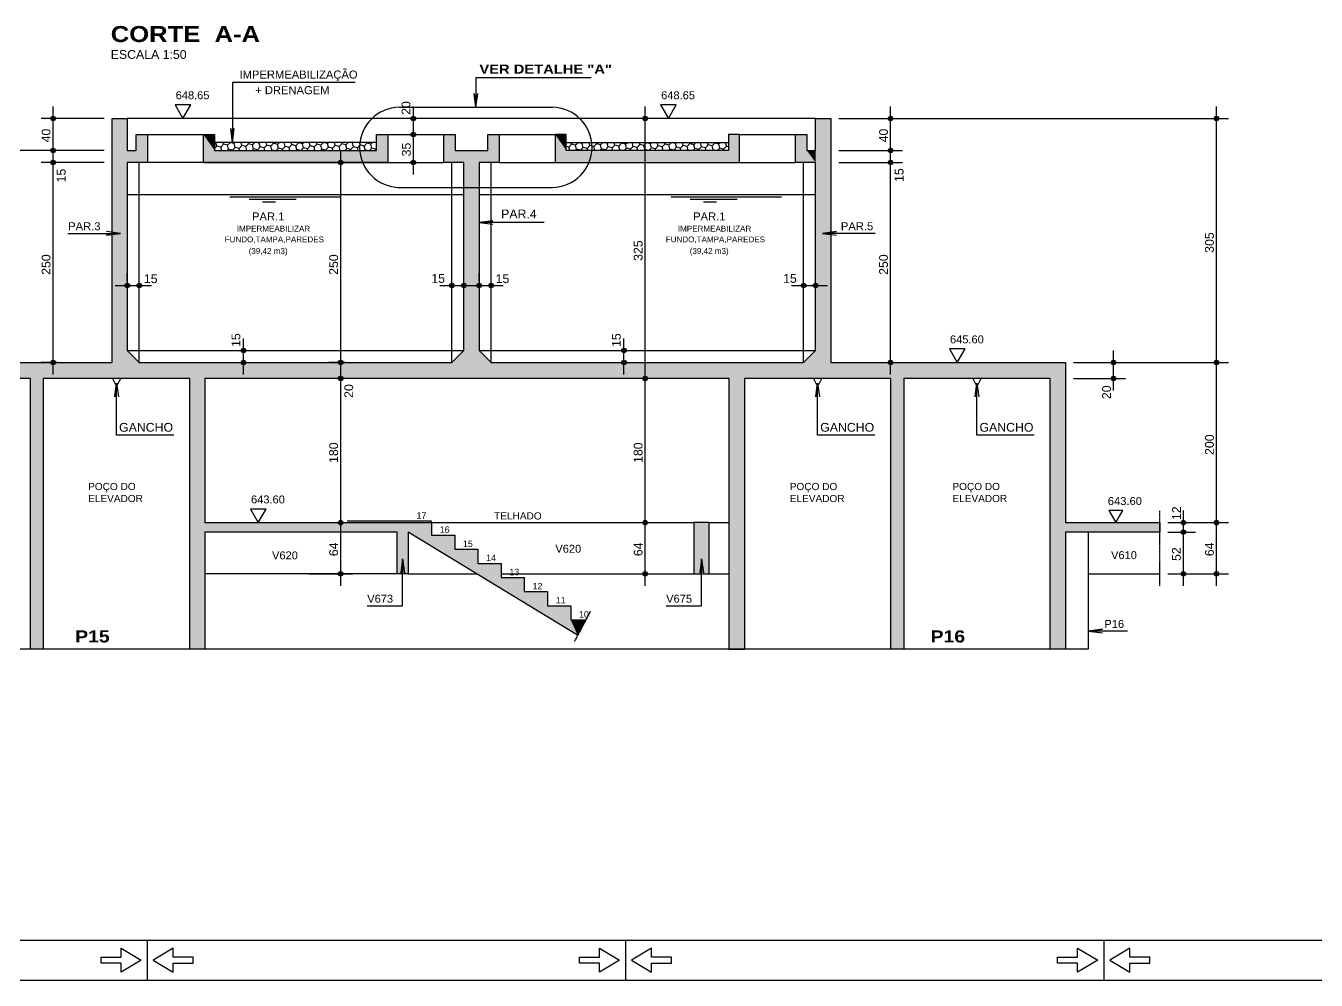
# Model space of a CAD drawing. Extents: x 0 to 5945, y 0 to 4205.
# Drawn here: x 898 to 2511, y 0 to 1192 of the extents above; entities that cross this region are included whole.
import ezdxf

# ---------------------------------------------------------------- set-up
doc = ezdxf.new("R2010")
doc.units = 0
doc.header["$MEASUREMENT"] = 0
doc.linetypes.add('ESTILO_TQS_0006', pattern=[0.3, 0.2, -0.1])
doc.linetypes.add('ESTILO_TQS_0007', pattern=[2.1, 1.5, -0.2, 0.2, -0.2])
for name, color, linetype in [('MTH-179', 1, 'CONTINUOUS'), ('MTH-18', 1, 'CONTINUOUS'), ('MTH-201', 4, 'CONTINUOUS'), ('MTH-224', 4, 'CONTINUOUS'), ('MTH-230', 1, 'CONTINUOUS'), ('MTH-COTAS7', 31, 'CONTINUOUS'), ('MTH-EIXO-215', 1, 'CONTINUOUS'), ('MTH-EIXO-217', 8, 'CONTINUOUS'), ('MTH-FACE-VIGA', 7, 'CONTINUOUS'), ('MTH-LINHA-CORTE', 5, 'CONTINUOUS'), ('MTH-LINHAS-GERAIS', 7, 'CONTINUOUS'), ('MTH-MARGEM', 5, 'CONTINUOUS'), ('MTH-SIMB_COTA', 3, 'CONTINUOUS'), ('MTH-SOMBRA21', 150, 'CONTINUOUS'), ('MTH-TIT2-PILAR', 5, 'CONTINUOUS'), ('MTH-TXT', 4, 'CONTINUOUS'), ('MTH-TXT-NEGRITO', 5, 'CONTINUOUS'), ('MTH-TXT-NOTAS', 3, 'CONTINUOUS')]:
    doc.layers.add(name, color=color, linetype=linetype)
doc.styles.add('TQS_ARIAL', font='arial.ttf')
doc.styles.add('TQS_ARIAL_BLACK', font='ariblk.ttf')

msp = doc.modelspace()

# ---------------------------------------------------------------- linework, layer by layer
at = {"layer": 'MTH-179', "linetype": 'Continuous'}
for p, q in [((1050.00051, 49.998241), (1050.00051, -0.001759)), ((1647.50051, 49.998241), (1647.50051, -0.001759)), ((2245.00051, 49.998241), (2245.00051, -0.001759)), ((0.00051, -0.001759), (5945.00051, -0.001759))]:
    msp.add_line(p, q, dxfattribs=at)
for points in [[(1042.499778, 24.998241), (1017.499778, 9.998241), (1017.499778, 21.248241), (992.499778, 21.248241), (992.499778, 28.748241), (1017.499778, 28.748241), (1017.499778, 39.998241), (1042.499778, 24.998241)], [(1057.499778, 24.998241), (1082.499778, 9.998241), (1082.499778, 21.248241), (1107.499778, 21.248241), (1107.499778, 28.748241), (1082.499778, 28.748241), (1082.499778, 39.998241), (1057.499778, 24.998241)], [(1639.999778, 24.998241), (1614.999778, 9.998241), (1614.999778, 21.248241), (1589.999778, 21.248241), (1589.999778, 28.748241), (1614.999778, 28.748241), (1614.999778, 39.998241), (1639.999778, 24.998241)], [(1654.999778, 24.998241), (1679.999778, 9.998241), (1679.999778, 21.248241), (1704.999778, 21.248241), (1704.999778, 28.748241), (1679.999778, 28.748241), (1679.999778, 39.998241), (1654.999778, 24.998241)], [(2237.499778, 24.998241), (2212.499778, 9.998241), (2212.499778, 21.248241), (2187.499778, 21.248241), (2187.499778, 28.748241), (2212.499778, 28.748241), (2212.499778, 39.998241), (2237.499778, 24.998241)], [(2252.499778, 24.998241), (2277.499778, 9.998241), (2277.499778, 21.248241), (2302.499778, 21.248241), (2302.499778, 28.748241), (2277.499778, 28.748241), (2277.499778, 39.998241), (2252.499778, 24.998241)]]:
    msp.add_lwpolyline(points, dxfattribs=at)
at = {"layer": 'MTH-18', "linetype": 'Continuous'}
for p, q in [((1365.404515, 1090.570985), (1555.830284, 1090.570985)), ((1336.621367, 1046.675705), (1134.121367, 1046.675705)), ((1134.121367, 1045.299331), (1134.121367, 1045.299331)), ((1134.121367, 1039.175607), (1137.099387, 1042.153626)), ((1137.09936, 1042.153612), (1135.887669, 1046.675705)), ((1141.929014, 1040.859501), (1137.099385, 1042.153596)), ((1137.74519, 1036.675705), (1137.74519, 1036.675705)), ((1140.812827, 1036.675705), (1140.812827, 1036.675705)), ((1143.050038, 1036.675705), (1141.928989, 1040.859517)), ((1141.929016, 1040.859531), (1145.46455, 1044.395064)), ((1143.868914, 1036.675705), (1143.868914, 1036.675705)), ((1145.464523, 1044.395051), (1144.853424, 1046.675705)), ((1150.294177, 1043.100939), (1145.464548, 1044.395035)), ((1149.992639, 1036.675705), (1151.588274, 1038.27134)), ((1151.588247, 1038.271327), (1150.294152, 1043.100956)), ((1150.294179, 1043.100969), (1153.829713, 1046.636503)), ((1156.417901, 1036.977215), (1151.588272, 1038.27131)), ((1153.829686, 1046.63649), (1153.819178, 1046.675705)), ((1158.65934, 1045.342378), (1153.829711, 1046.636473)), ((1156.116363, 1036.675705), (1156.116363, 1036.675705)), ((1156.49867, 1036.675705), (1156.417876, 1036.977231)), ((1156.417903, 1036.977245), (1159.953437, 1040.512779)), ((1157.543153, 1036.675705), (1157.543153, 1036.675705)), ((1159.95341, 1040.512765), (1158.659315, 1045.342394)), ((1158.659342, 1045.342408), (1159.992639, 1046.675705)), ((1164.783064, 1039.218654), (1159.953435, 1040.512749)), ((1162.240087, 1036.675705), (1162.240087, 1036.675705)), ((1165.464425, 1036.675705), (1164.783039, 1039.21867)), ((1164.783066, 1039.218684), (1168.3186, 1042.754217)), ((1168.318573, 1042.754204), (1167.26781, 1046.675705)), ((1173.148228, 1041.460092), (1168.318598, 1042.754188)), ((1168.363812, 1036.675705), (1168.363812, 1036.675705)), ((1174.43018, 1036.675705), (1173.148202, 1041.460109)), ((1173.148229, 1041.460122), (1176.683763, 1044.995656)), ((1174.273479, 1036.675705), (1174.273479, 1036.675705)), ((1174.487536, 1036.675705), (1174.487536, 1036.675705)), ((1176.683736, 1044.995643), (1176.233565, 1046.675705)), ((1181.513391, 1043.701531), (1176.683761, 1044.995626)), ((1180.61126, 1036.675705), (1182.807487, 1038.871932)), ((1182.807461, 1038.871918), (1181.513365, 1043.701547)), ((1181.513392, 1043.701561), (1184.487536, 1046.675705)), ((1187.637115, 1037.577807), (1182.807486, 1038.871902)), ((1186.734985, 1036.675705), (1186.734985, 1036.675705)), ((1189.878554, 1045.94297), (1187.143949, 1046.675705)), ((1187.878812, 1036.675705), (1187.63709, 1037.577823)), ((1187.637116, 1037.577837), (1191.17265, 1041.113371)), ((1191.172624, 1041.113357), (1189.878528, 1045.942986)), ((1189.878555, 1045.943), (1190.61126, 1046.675705)), ((1191.003805, 1036.675705), (1191.003805, 1036.675705)), ((1196.002278, 1039.819245), (1191.172649, 1041.113341)), ((1192.858709, 1036.675705), (1192.858709, 1036.675705)), ((1196.844566, 1036.675705), (1196.002253, 1039.819262)), ((1196.002279, 1039.819275), (1199.537813, 1043.354809)), ((1199.537787, 1043.354796), (1198.647952, 1046.675705)), ((1198.982433, 1036.675705), (1198.982433, 1036.675705)), ((1204.367441, 1042.060684), (1199.537812, 1043.354779)), ((1205.661511, 1037.231071), (1204.367416, 1042.0607)), ((1204.367442, 1042.060714), (1207.902976, 1045.596248)), ((1205.106158, 1036.675705), (1205.661538, 1037.231085)), ((1207.734131, 1036.675705), (1205.661536, 1037.231055)), ((1207.90295, 1045.596234), (1207.613706, 1046.675705)), ((1212.732604, 1044.302123), (1207.902975, 1045.596218)), ((1211.229882, 1036.675705), (1214.026701, 1039.472524)), ((1214.026674, 1039.47251), (1212.732579, 1044.302139)), ((1212.732605, 1044.302153), (1215.106158, 1046.675705)), ((1218.856328, 1038.178398), (1214.026699, 1039.472494)), ((1217.353606, 1036.675705), (1217.353606, 1036.675705)), ((1219.258953, 1036.675705), (1218.856303, 1038.178415)), ((1218.85633, 1038.178428), (1222.391864, 1041.713962)), ((1221.097767, 1046.543561), (1220.604601, 1046.675705)), ((1222.391837, 1041.713949), (1221.097742, 1046.543578)), ((1221.097769, 1046.543591), (1221.229882, 1046.675705)), ((1227.221491, 1040.419837), (1222.391862, 1041.713932)), ((1223.477331, 1036.675705), (1223.477331, 1036.675705)), ((1224.464457, 1036.675705), (1224.464457, 1036.675705)), ((1228.224708, 1036.675705), (1227.221466, 1040.419853)), ((1227.221493, 1040.419867), (1230.757027, 1043.955401)), ((1229.601055, 1036.675705), (1229.601055, 1036.675705)), ((1230.757, 1043.955387), (1230.028093, 1046.675705)), ((1235.586654, 1042.661276), (1230.757025, 1043.955371)), ((1236.880724, 1037.831663), (1235.586629, 1042.661292)), ((1235.586656, 1042.661306), (1239.12219, 1046.19684)), ((1235.724779, 1036.675705), (1236.880751, 1037.831677)), ((1241.194783, 1036.675705), (1236.88075, 1037.831647)), ((1239.122163, 1046.196826), (1238.993848, 1046.675705)), ((1243.951817, 1044.902714), (1239.122188, 1046.19681)), ((1241.848504, 1036.675705), (1245.245914, 1040.073115)), ((1245.245887, 1040.073102), (1243.951792, 1044.902731)), ((1243.951819, 1044.902744), (1245.724779, 1046.675705)), ((1250.075542, 1038.77899), (1245.245913, 1040.073085)), ((1247.972228, 1036.675705), (1247.972228, 1036.675705)), ((1250.639094, 1036.675705), (1250.075516, 1038.779006)), ((1250.075543, 1038.77902), (1253.611077, 1042.314554)), ((1253.61105, 1042.31454), (1252.44248, 1046.675705)), ((1258.440705, 1041.020429), (1253.611076, 1042.314524)), ((1254.095952, 1036.675705), (1254.095952, 1036.675705)), ((1257.925109, 1036.675705), (1257.925109, 1036.675705)), ((1259.604849, 1036.675705), (1258.440679, 1041.020445)), ((1258.440706, 1041.020459), (1261.97624, 1044.555993)), ((1260.219677, 1036.675705), (1260.219677, 1036.675705)), ((1261.976213, 1044.555979), (1261.408234, 1046.675705)), ((1266.805868, 1043.261867), (1261.976239, 1044.555963)), ((1266.343401, 1036.675705), (1268.099964, 1038.432268)), ((1268.099938, 1038.432254), (1266.805842, 1043.261884)), ((1266.805869, 1043.261898), (1270.219677, 1046.675705)), ((1272.929592, 1037.138143), (1268.099963, 1038.432238)), ((1275.171031, 1045.503306), (1270.795579, 1046.675705)), ((1272.467125, 1036.675705), (1272.467125, 1036.675705)), ((1273.053481, 1036.675705), (1272.929567, 1037.138159)), ((1272.929594, 1037.138173), (1276.465128, 1040.673707)), ((1274.655435, 1036.675705), (1274.655435, 1036.675705)), ((1276.465101, 1040.673693), (1275.171005, 1045.503322)), ((1275.171032, 1045.503336), (1276.343401, 1046.675705)), ((1281.294755, 1039.379582), (1276.465126, 1040.673677)), ((1278.59085, 1036.675705), (1278.59085, 1036.675705)), ((1282.019236, 1036.675705), (1281.29473, 1039.379598)), ((1281.294757, 1039.379612), (1284.830291, 1042.915146)), ((1284.830264, 1042.915132), (1283.822621, 1046.675705)), ((1284.714574, 1036.675705), (1284.714574, 1036.675705)), ((1289.659918, 1041.62102), (1284.830289, 1042.915116)), ((1290.953988, 1036.791407), (1289.659893, 1041.621037)), ((1289.65992, 1041.621051), (1293.195454, 1045.156584)), ((1290.838298, 1036.675705), (1290.954015, 1036.791421)), ((1291.385761, 1036.675705), (1290.954014, 1036.791391)), ((1293.195427, 1045.156571), (1292.788376, 1046.675705)), ((1298.025081, 1043.862459), (1293.195452, 1045.156554)), ((1296.962023, 1036.675705), (1299.319178, 1039.03286)), ((1299.319151, 1039.032846), (1298.025056, 1043.862475)), ((1298.025083, 1043.862489), (1300.838298, 1046.675705)), ((1304.148806, 1037.738735), (1299.319177, 1039.03283)), ((1303.085747, 1036.675705), (1303.085747, 1036.675705)), ((1304.433622, 1036.675705), (1304.14878, 1037.738751)), ((1304.148807, 1037.738765), (1307.684341, 1041.274299)), ((1306.390244, 1046.103898), (1304.256231, 1046.675705)), ((1307.684314, 1041.274285), (1306.390219, 1046.103914)), ((1306.390246, 1046.103928), (1306.962023, 1046.675705)), ((1312.513969, 1039.980173), (1307.68434, 1041.274269)), ((1308.116087, 1036.675705), (1308.116087, 1036.675705)), ((1309.209471, 1036.675705), (1309.209471, 1036.675705)), ((1313.399377, 1036.675705), (1312.513943, 1039.98019)), ((1312.51397, 1039.980204), (1316.049504, 1043.515738)), ((1316.049477, 1043.515723), (1315.202763, 1046.675705)), ((1315.333196, 1036.675705), (1315.333196, 1036.675705)), ((1320.879132, 1042.221612), (1316.049503, 1043.515707)), ((1322.173201, 1037.391999), (1320.879106, 1042.221628)), ((1320.879133, 1042.221642), (1324.414667, 1045.757176)), ((1321.45692, 1036.675705), (1322.173228, 1037.392013)), ((1324.846413, 1036.675705), (1322.173227, 1037.391983)), ((1324.41464, 1045.757162), (1324.168517, 1046.675705)), ((1329.244295, 1044.463051), (1324.414666, 1045.757146)), ((1327.580644, 1036.675705), (1330.538391, 1039.633452)), ((1330.538364, 1039.633438), (1329.244269, 1044.463067)), ((1329.244296, 1044.463081), (1331.45692, 1046.675705)), ((1335.368019, 1038.339326), (1330.53839, 1039.633422)), ((1333.704369, 1036.675705), (1333.704369, 1036.675705)), ((1335.813764, 1036.675705), (1335.367993, 1038.339343)), ((1335.36802, 1038.339357), (1336.621367, 1039.592704)), ((1336.621367, 1042.48637), (1336.621367, 1042.48637)), ((1336.621367, 1038.003493), (1336.621367, 1038.003493)), ((1573.621367, 1046.675705), (1776.121367, 1046.675705)), ((1573.621367, 1043.891179), (1573.621367, 1043.891179)), ((1576.756564, 1040.902621), (1573.621367, 1041.742694)), ((1573.621367, 1037.767455), (1573.621367, 1037.767455)), ((1575.801303, 1036.675705), (1575.801303, 1036.675705)), ((1577.88914, 1036.675705), (1576.756537, 1040.902637)), ((1576.756565, 1040.902652), (1580.292099, 1044.438186)), ((1578.653342, 1036.675705), (1578.653342, 1036.675705)), ((1580.292071, 1044.438171), (1579.692526, 1046.675705)), ((1585.121727, 1043.144059), (1580.292098, 1044.438155)), ((1584.777066, 1036.675705), (1586.415823, 1038.314462)), ((1586.415795, 1038.314447), (1585.1217, 1043.144076)), ((1585.121728, 1043.144091), (1588.653342, 1046.675705)), ((1591.245451, 1037.020335), (1586.415822, 1038.31443)), ((1593.48689, 1045.385498), (1588.671773, 1046.675705)), ((1590.90079, 1036.675705), (1590.90079, 1036.675705)), ((1591.337772, 1036.675705), (1591.245425, 1037.020351)), ((1591.245452, 1037.020366), (1594.780986, 1040.5559)), ((1592.531629, 1036.675705), (1592.531629, 1036.675705)), ((1594.780958, 1040.555885), (1593.486863, 1045.385514)), ((1593.486891, 1045.385529), (1594.777066, 1046.675705)), ((1599.610614, 1039.261774), (1594.780985, 1040.555869)), ((1597.024515, 1036.675705), (1597.024515, 1036.675705)), ((1600.303527, 1036.675705), (1599.610588, 1039.26179)), ((1599.610615, 1039.261805), (1603.146149, 1042.797339)), ((1603.146121, 1042.797324), (1602.106912, 1046.675705)), ((1607.975777, 1041.503212), (1603.146148, 1042.797308)), ((1603.148239, 1036.675705), (1603.148239, 1036.675705)), ((1609.269282, 1036.675705), (1607.975751, 1041.503229)), ((1607.975778, 1041.503244), (1611.511312, 1045.038778)), ((1609.261955, 1036.675705), (1609.261955, 1036.675705)), ((1609.271963, 1036.675705), (1609.271963, 1036.675705)), ((1611.511284, 1045.038763), (1611.072667, 1046.675705)), ((1616.34094, 1043.744651), (1611.511311, 1045.038746)), ((1615.395688, 1036.675705), (1617.635036, 1038.915053)), ((1617.635009, 1038.915038), (1616.340914, 1043.744667)), ((1616.340941, 1043.744682), (1619.271963, 1046.675705)), ((1622.464665, 1037.620927), (1617.635036, 1038.915022)), ((1621.519412, 1036.675705), (1621.519412, 1036.675705)), ((1624.706103, 1045.98609), (1622.132425, 1046.675705)), ((1622.717914, 1036.675705), (1622.464638, 1037.620943)), ((1622.464665, 1037.620958), (1626.000199, 1041.156492)), ((1626.000172, 1041.156477), (1624.706077, 1045.986106)), ((1624.706104, 1045.986121), (1625.395688, 1046.675705)), ((1625.992281, 1036.675705), (1625.992281, 1036.675705)), ((1630.829828, 1039.862365), (1626.000199, 1041.156461)), ((1627.643136, 1036.675705), (1627.643136, 1036.675705)), ((1631.683668, 1036.675705), (1630.829801, 1039.862382)), ((1630.829828, 1039.862397), (1634.365362, 1043.397931)), ((1634.365335, 1043.397916), (1633.487054, 1046.675705)), ((1633.766861, 1036.675705), (1633.766861, 1036.675705)), ((1639.194991, 1042.103804), (1634.365362, 1043.397899)), ((1640.489059, 1037.274191), (1639.194964, 1042.10382)), ((1639.194991, 1042.103836), (1642.730525, 1045.639369)), ((1639.890585, 1036.675705), (1640.489087, 1037.274206)), ((1642.722607, 1036.675705), (1640.489086, 1037.274175)), ((1642.730498, 1045.639354), (1642.452808, 1046.675705)), ((1647.560154, 1044.345243), (1642.730525, 1045.639338)), ((1646.014309, 1036.675705), (1648.85425, 1039.515645)), ((1648.854222, 1039.51563), (1647.560127, 1044.345259)), ((1647.560154, 1044.345274), (1649.890585, 1046.675705)), ((1653.683878, 1038.221518), (1648.854249, 1039.515614)), ((1652.138034, 1036.675705), (1652.138034, 1036.675705)), ((1654.098055, 1036.675705), (1653.683851, 1038.221535)), ((1653.683879, 1038.22155), (1657.219413, 1041.757084)), ((1655.925317, 1046.586681), (1655.593077, 1046.675705)), ((1657.219385, 1041.757069), (1655.92529, 1046.586698)), ((1655.925317, 1046.586713), (1656.014309, 1046.675705)), ((1662.049041, 1040.462957), (1657.219412, 1041.757052)), ((1658.261758, 1036.675705), (1658.261758, 1036.675705)), ((1659.452933, 1036.675705), (1659.452933, 1036.675705)), ((1663.06381, 1036.675705), (1662.049014, 1040.462973)), ((1662.049042, 1040.462989), (1665.584576, 1043.998522)), ((1664.385482, 1036.675705), (1664.385482, 1036.675705)), ((1665.584548, 1043.998507), (1664.867195, 1046.675705)), ((1670.414204, 1042.704396), (1665.584575, 1043.998491)), ((1671.708272, 1037.874783), (1670.414177, 1042.704412)), ((1670.414205, 1042.704427), (1673.949739, 1046.239961)), ((1670.509207, 1036.675705), (1671.7083, 1037.874798)), ((1676.183259, 1036.675705), (1671.708299, 1037.874767)), ((1673.949711, 1046.239946), (1673.83295, 1046.675705)), ((1678.779367, 1044.945834), (1673.949738, 1046.23993)), ((1676.632931, 1036.675705), (1680.073463, 1040.116237)), ((1680.073435, 1040.116222), (1678.77934, 1044.945851)), ((1678.779368, 1044.945866), (1680.509207, 1046.675705)), ((1684.903092, 1038.82211), (1680.073462, 1040.116205)), ((1682.756655, 1036.675705), (1682.756655, 1036.675705)), ((1685.478196, 1036.675705), (1684.903065, 1038.822126)), ((1684.903092, 1038.822142), (1688.438626, 1042.357676)), ((1688.438598, 1042.35766), (1687.281582, 1046.675705)), ((1693.268255, 1041.063549), (1688.438626, 1042.357644)), ((1688.88038, 1036.675705), (1688.88038, 1036.675705)), ((1692.913585, 1036.675705), (1692.913585, 1036.675705)), ((1694.443951, 1036.675705), (1693.268228, 1041.063565)), ((1693.268255, 1041.06358), (1696.803789, 1044.599114)), ((1695.004104, 1036.675705), (1695.004104, 1036.675705)), ((1696.803761, 1044.599099), (1696.247337, 1046.675705)), ((1701.633418, 1043.304987), (1696.803789, 1044.599083)), ((1701.127828, 1036.675705), (1702.927513, 1038.47539)), ((1702.927486, 1038.475375), (1701.633391, 1043.305004)), ((1701.633418, 1043.305019), (1705.004104, 1046.675705)), ((1707.757142, 1037.181263), (1702.927513, 1038.475358)), ((1709.998581, 1045.546426), (1705.784055, 1046.675705)), ((1707.251553, 1036.675705), (1707.251553, 1036.675705)), ((1707.892583, 1036.675705), (1707.757115, 1037.181279)), ((1707.757143, 1037.181295), (1711.292676, 1040.716829)), ((1709.643911, 1036.675705), (1709.643911, 1036.675705)), ((1711.292649, 1040.716813), (1709.998554, 1045.546442)), ((1709.998581, 1045.546458), (1711.127828, 1046.675705)), ((1716.122305, 1039.422702), (1711.292676, 1040.716797)), ((1713.375277, 1036.675705), (1713.375277, 1036.675705)), ((1716.858338, 1036.675705), (1716.122278, 1039.422718)), ((1716.122306, 1039.422733), (1719.657839, 1042.958267)), ((1719.657812, 1042.958252), (1718.661723, 1046.675705)), ((1719.499001, 1036.675705), (1719.499001, 1036.675705)), ((1724.487468, 1041.66414), (1719.657839, 1042.958236)), ((1725.781536, 1036.834528), (1724.487441, 1041.664157)), ((1724.487469, 1041.664172), (1728.023003, 1045.199706)), ((1725.622726, 1036.675705), (1725.781564, 1036.834543)), ((1726.374237, 1036.675705), (1725.781563, 1036.834511)), ((1728.022975, 1045.199691), (1727.627478, 1046.675705)), ((1732.852631, 1043.905579), (1728.023002, 1045.199674)), ((1731.74645, 1036.675705), (1734.146727, 1039.075982)), ((1734.146699, 1039.075966), (1732.852604, 1043.905595)), ((1732.852632, 1043.905611), (1735.622726, 1046.675705)), ((1738.976355, 1037.781855), (1734.146726, 1039.07595)), ((1737.870174, 1036.675705), (1737.870174, 1036.675705)), ((1739.272725, 1036.675705), (1738.976328, 1037.781871)), ((1738.976356, 1037.781886), (1742.51189, 1041.31742)), ((1741.217794, 1046.147018), (1739.244707, 1046.675705)), ((1742.511862, 1041.317405), (1741.217767, 1046.147034)), ((1741.217795, 1046.147049), (1741.74645, 1046.675705)), ((1747.341519, 1040.023293), (1742.511889, 1041.317389)), ((1743.104563, 1036.675705), (1743.104563, 1036.675705)), ((1743.993899, 1036.675705), (1743.993899, 1036.675705)), ((1748.238479, 1036.675705), (1747.341491, 1040.02331)), ((1747.341519, 1040.023325), (1750.877053, 1043.558859)), ((1750.877025, 1043.558844), (1750.041865, 1046.675705)), ((1750.117623, 1036.675705), (1750.117623, 1036.675705)), ((1755.706682, 1042.264732), (1750.877052, 1043.558827)), ((1757.000749, 1037.435119), (1755.706654, 1042.264748)), ((1755.706682, 1042.264764), (1759.242216, 1045.800298)), ((1756.241347, 1036.675705), (1757.000777, 1037.435135)), ((1759.834889, 1036.675705), (1757.000777, 1037.435103)), ((1759.242188, 1045.800282), (1759.007619, 1046.675705)), ((1764.071845, 1044.506171), (1759.242215, 1045.800266)), ((1762.365072, 1036.675705), (1765.36594, 1039.676573)), ((1765.365912, 1039.676558), (1764.071817, 1044.506187)), ((1764.071845, 1044.506203), (1766.241347, 1046.675705)), ((1770.195569, 1038.382446), (1765.36594, 1039.676542)), ((1768.488796, 1036.675705), (1768.488796, 1036.675705)), ((1770.652866, 1036.675705), (1770.195542, 1038.382463)), ((1770.195569, 1038.382478), (1773.731103, 1041.918012)), ((1773.731075, 1041.917997), (1772.456251, 1046.675705)), ((1776.121367, 1041.277511), (1773.731103, 1041.91798)), ((1774.61252, 1036.675705), (1774.61252, 1036.675705)), ((1776.121367, 1045.760388), (1776.121367, 1045.760388)), ((1776.121367, 1036.794633), (1776.121367, 1036.794633)), ((1363.669897, 990.570985), (1555.830284, 990.570985))]:
    msp.add_line(p, q, dxfattribs=at)
for centre, start, end in [((1365.404515, 1040.570985), 90, 270), ((1555.830284, 1040.570985), 270, 90)]:
    msp.add_arc(centre, 50, start, end, dxfattribs=at)
at = {"layer": 'MTH-201', "linetype": 'ESTILO_TQS_0006'}
msp.add_line((2226.121407, 413.456621), (673.121366, 413.456621), dxfattribs=at)
at = {"layer": 'MTH-224', "linetype": 'Continuous'}
for points in [[(1084.769865, 1093.674005), (1094.584313, 1076.675705), (1104.397784, 1093.674005), (1084.769865, 1093.674005)], [(1691.394412, 1093.674005), (1701.20886, 1076.675705), (1711.022332, 1093.674005), (1691.394412, 1093.674005)], [(2052.254149, 788.674005), (2062.068598, 771.675705), (2071.882069, 788.674005), (2052.254149, 788.674005)], [(1178.973855, 588.674005), (1188.788303, 571.675705), (1198.601775, 588.674005), (1178.973855, 588.674005)], [(2251.274184, 586.974175), (2260.107187, 571.675705), (2268.939312, 586.974175), (2251.274184, 586.974175)]]:
    msp.add_lwpolyline(points, dxfattribs=at)
at = {"layer": 'MTH-230', "linetype": 'Continuous'}
for p, q in [((1040.121367, 771.675705), (1040.121367, 1021.675705)), ((1430.621367, 771.675705), (1430.621367, 1021.675705)), ((1479.621367, 771.675705), (1479.621367, 1021.675705)), ((1870.121367, 771.675705), (1870.121367, 1021.675705)), ((1025.121367, 981.675705), (1445.621367, 981.675705)), ((1153.321391, 978.675705), (1291.351481, 978.675705)), ((1177.325867, 975.675705), (1236.138402, 975.675705)), ((1193.952617, 972.675705), (1210.120543, 972.675705)), ((1464.621367, 981.675705), (1885.121367, 981.675705)), ((1704.40911, 978.675705), (1842.4392, 978.675705)), ((1728.413586, 975.675705), (1787.226121, 975.675705)), ((1745.040336, 972.675705), (1761.208262, 972.675705)), ((1025.121367, 786.675705), (1445.621367, 786.675705)), ((1464.621367, 786.675705), (1885.121367, 786.675705))]:
    msp.add_line(p, q, dxfattribs=at)
at = {"layer": 'MTH-COTAS7', "linetype": 'Continuous'}
for p, q in [((932.369458, 1021.675705), (932.369458, 1091.675705)), ((1382.520746, 1041.675705), (1382.520746, 1091.675705)), ((1672.117042, 736.675705), (1672.117042, 1091.675705)), ((1978.765846, 1021.675705), (1978.765846, 1091.675705)), ((2385.927305, 756.675705), (2385.927305, 1091.675705)), ((996.121367, 1076.675705), (917.369458, 1076.675705)), ((1392.281404, 1076.675705), (1367.520746, 1076.675705)), ((1382.520746, 1006.675705), (1382.520746, 1071.675705)), ((1671.620104, 1076.675705), (1657.117042, 1076.675705)), ((1914.121367, 1076.675705), (2400.927305, 1076.675705)), ((1914.121367, 1076.675705), (1993.765846, 1076.675705)), ((932.369458, 1006.675705), (932.369458, 1051.675705)), ((1383.069997, 1056.675705), (1397.520746, 1056.675705)), ((1383.069997, 1056.675705), (1397.520746, 1056.675705)), ((1978.765846, 1006.675705), (1978.765846, 1051.675705)), ((986.121367, 1036.675705), (499.886719, 1036.675705)), ((996.121367, 1036.675705), (917.369458, 1036.675705)), ((923.103327, 1036.675705), (917.369458, 1036.675705)), ((932.369458, 756.675705), (932.369458, 1036.675705)), ((1291.691106, 756.675705), (1291.691106, 1036.675705)), ((1914.121367, 1036.675705), (1993.765846, 1036.675705)), ((1914.121367, 1036.675705), (1993.765846, 1036.675705)), ((1978.765846, 756.675705), (1978.765846, 1036.675705)), ((923.103327, 1021.675705), (917.369458, 1021.675705)), ((996.121367, 1021.675705), (917.369458, 1021.675705)), ((1293.258309, 1021.675705), (1276.691106, 1021.675705)), ((1377.915042, 1021.675705), (1397.520746, 1021.675705)), ((1914.121367, 1021.675705), (1993.765846, 1021.675705)), ((1914.121367, 1021.675705), (1993.765846, 1021.675705)), ((1025.121367, 873.262074), (1025.121367, 883.004828)), ((1040.121367, 874.356556), (1040.121367, 883.004828)), ((1430.621367, 860.086724), (1430.621367, 883.004828)), ((1445.621367, 861.546033), (1445.621367, 883.004828)), ((1464.621367, 873.262074), (1464.621367, 883.004828)), ((1479.621367, 874.356556), (1479.621367, 883.004828)), ((1870.121367, 860.086724), (1870.121367, 883.004828)), ((1885.121367, 861.546033), (1885.121367, 883.004828)), ((1010.121367, 868.004828), (1055.121367, 868.004828)), ((1415.621367, 868.004828), (1460.621367, 868.004828)), ((1449.621367, 868.004828), (1494.621367, 868.004828)), ((1855.121367, 868.004828), (1900.121367, 868.004828)), ((1170.322899, 756.675705), (1170.322899, 801.675705)), ((1645.612636, 756.675705), (1645.612636, 801.675705)), ((1291.691106, 736.675705), (1291.691106, 786.675705)), ((2257.302261, 736.675705), (2257.302261, 786.675705)), ((2385.927305, 556.675705), (2385.927305, 786.675705)), ((937.369458, 771.675705), (917.369458, 771.675705)), ((1297.191107, 771.675705), (1276.691106, 771.675705)), ((1297.191107, 771.675705), (1276.691106, 771.675705)), ((1291.691106, 556.675705), (1291.691106, 766.675705)), ((1672.117042, 556.675705), (1672.117042, 766.675705)), ((1977.818261, 771.675705), (1993.765846, 771.675705)), ((2207.121406, 771.675705), (2400.927305, 771.675705)), ((2207.121406, 771.675705), (2400.927305, 771.675705)), ((2207.121406, 771.675705), (2272.302261, 771.675705)), ((1283.977588, 751.675705), (1276.691106, 751.675705)), ((1301.36116, 751.675705), (1276.691106, 751.675705)), ((1694.621363, 751.675705), (1657.117042, 751.675705)), ((1684.621363, 751.675705), (1657.117042, 751.675705)), ((2207.121406, 751.675705), (2272.302261, 751.675705)), ((1291.691106, 492.675705), (1291.691106, 586.675705)), ((1672.117042, 492.675705), (1672.117042, 586.675705)), ((2344.629648, 544.675705), (2344.629648, 586.675705)), ((2385.927305, 492.675705), (2385.927305, 586.675705)), ((1273.621365, 571.675705), (1306.691106, 571.675705)), ((1273.621365, 571.675705), (1306.691106, 571.675705)), ((1661.525754, 571.675705), (1687.117042, 571.675705)), ((1661.525754, 571.675705), (1687.117042, 571.675705)), ((2325.082797, 571.675705), (2359.629648, 571.675705)), ((2335.082797, 571.675705), (2400.927305, 571.675705)), ((2335.082797, 571.675705), (2400.927305, 571.675705)), ((2344.629648, 492.675705), (2344.629648, 574.675705)), ((2325.082797, 559.675705), (2359.629648, 559.675705)), ((2325.082797, 559.675705), (2359.629648, 559.675705)), ((1252.121365, 507.675705), (1306.691106, 507.675705)), ((1655.559018, 507.675705), (1687.117042, 507.675705)), ((2325.082797, 507.675705), (2359.629648, 507.675705)), ((2335.082797, 507.675705), (2400.927305, 507.675705))]:
    msp.add_line(p, q, dxfattribs=at)
for points in [[(1309.92592, 1121.73333), (1156.527188, 1121.73333), (1156.527188, 1046.675705), (1154.242979, 1064.02599), (1156.527188, 1046.675705), (1158.811396, 1064.02599)], [(1604.748877, 1127.388437), (1460.617399, 1127.388437), (1460.617399, 1090.570985), (1458.333191, 1107.92127), (1460.617399, 1090.570985), (1462.901608, 1107.92127)], [(950.932878, 932.958684), (1016.387333, 932.958684), (999.037048, 930.674476), (1016.387333, 932.958684), (999.037048, 935.242892)], [(1546.006887, 946.675705), (1464.621367, 946.675705), (1481.971653, 948.959913), (1464.621367, 946.675705), (1481.971653, 944.391496)], [(1959.309857, 932.958684), (1893.855402, 932.958684), (1911.205687, 935.242892), (1893.855402, 932.958684), (1911.205687, 930.674476)], [(1083.157841, 681.054873), (1011.621367, 681.054873), (1011.621367, 746.005148), (1009.337159, 728.654863), (1011.621367, 746.005148), (1013.905576, 728.654863)], [(1959.157859, 681.054873), (1887.621386, 681.054873), (1887.621386, 746.005148), (1885.337178, 728.654863), (1887.621386, 746.005148), (1889.905594, 728.654863)], [(2158.157879, 681.054873), (2086.621406, 681.054873), (2086.621406, 746.005148), (2084.337198, 728.654863), (2086.621406, 746.005148), (2088.905614, 728.654863)], [(1324.956023, 467.675705), (1369.121362, 467.675705), (1369.121362, 526.352133), (1371.405571, 509.001848), (1369.121362, 526.352133), (1366.837154, 509.001848)], [(1698.456023, 467.675705), (1742.621362, 467.675705), (1742.621362, 526.352133), (1744.905571, 509.001848), (1742.621362, 526.352133), (1740.337154, 509.001848)], [(2274.975747, 436.131561), (2226.121407, 436.131561), (2243.471692, 438.41577), (2226.121407, 436.131561), (2243.471692, 433.847353)]]:
    msp.add_lwpolyline(points, dxfattribs=at)
at = {"layer": 'MTH-EIXO-215', "linetype": 'Continuous'}
for p, q in [((1405.121362, 573.675705), (1299.979104, 573.675705)), ((1405.121362, 571.675705), (1405.121362, 573.675705))]:
    msp.add_line(p, q, dxfattribs=at)
at = {"layer": 'MTH-EIXO-217', "linetype": 'ESTILO_TQS_0007'}
for p, q in [((2315.082797, 492.675705), (2315.082797, 586.675705)), ((1603.520363, 460.733905), (1583.309665, 422.600513))]:
    msp.add_line(p, q, dxfattribs=at)
at = {"layer": 'MTH-FACE-VIGA', "linetype": 'Continuous'}
for p, q in [((1050.121368, 1056.675705), (1120.121367, 1056.675705)), ((1350.621367, 1056.675705), (1420.621367, 1056.675705)), ((1489.621367, 1056.675705), (1559.621367, 1056.675705)), ((1790.121367, 1056.675705), (1860.121367, 1056.675705)), ((1120.121367, 1021.675705), (1050.121368, 1021.675705)), ((1350.621367, 1021.675705), (1420.621367, 1021.675705)), ((1489.621367, 1021.675705), (1559.621367, 1021.675705)), ((1790.121367, 1021.675705), (1860.121367, 1021.675705)), ((1405.121362, 571.675705), (1733.121362, 571.675705)), ((1752.121362, 571.675705), (1777.121366, 571.675705)), ((2226.121407, 413.456621), (2226.121407, 559.675705)), ((1362.121362, 507.675705), (1122.121368, 507.675705)), ((1376.121362, 507.675705), (1461.497203, 507.675705)), ((1492.121362, 507.675705), (1733.121362, 507.675705)), ((1752.121362, 507.675705), (1777.121366, 507.675705)), ((2226.121407, 507.675705), (2315.082797, 507.675705))]:
    msp.add_line(p, q, dxfattribs=at)
at = {"layer": 'MTH-LINHA-CORTE', "linetype": 'Continuous'}
for p, q in [((1006.412766, 751.675705), (1009.847559, 745.081242)), ((1013.395176, 745.081242), (1016.829969, 751.675705)), ((1882.412784, 751.675705), (1885.847577, 745.081242)), ((1889.395195, 745.081242), (1892.829988, 751.675705)), ((2081.412804, 751.675705), (2084.847597, 745.081242)), ((2088.395215, 745.081242), (2091.830008, 751.675705)), ((1777.121366, 413.456621), (1796.121366, 413.456621))]:
    msp.add_line(p, q, dxfattribs=at)
for points in [[(702.121367, 771.675705), (1006.121367, 771.675705), (1006.121367, 1076.675705), (1025.121367, 1076.675705), (1025.121368, 1036.675705), (1036.121368, 1036.675705), (1036.121368, 1056.675705), (1050.121368, 1056.675705), (1050.121368, 1021.675705), (1025.121367, 1021.675705), (1025.121367, 786.675705), (1040.121367, 771.675705), (1430.621367, 771.675705), (1445.621367, 786.675705), (1445.621367, 1021.675705), (1420.621367, 1021.675705), (1420.621367, 1056.675705), (1434.621367, 1056.675705), (1434.621367, 1036.675705), (1475.621367, 1036.675705), (1475.621367, 1056.675705), (1489.621367, 1056.675705), (1489.621367, 1021.675705), (1464.621367, 1021.675705), (1464.621367, 786.675705), (1479.621367, 771.675705), (1870.121367, 771.675705), (1885.121367, 786.675705), (1885.121367, 1021.675705), (1860.121367, 1021.675705), (1860.121367, 1056.675705), (1874.121367, 1056.675705), (1874.121367, 1036.675705), (1885.121367, 1036.675705), (1885.121367, 1076.675705), (1904.121367, 1076.675705), (1904.121367, 771.675705), (2197.121406, 771.675705), (2197.121406, 571.675705), (2315.082797, 571.675705), (2315.082797, 559.675705), (2197.121406, 559.675705), (2197.121406, 413.456621), (2178.121406, 413.456621), (2178.121406, 751.675705), (1995.121406, 751.675705), (1995.121406, 413.456621), (1979.121406, 413.456621), (1979.121406, 751.675705), (1796.121366, 751.675705), (1796.121366, 413.456621), (1777.121366, 413.456621), (1777.121366, 751.675705), (1122.121368, 751.675705), (1122.121368, 571.675705), (1405.121362, 571.675705), (1405.121362, 556.028646), (1434.121362, 556.028646), (1434.121362, 538.381587), (1463.121362, 538.381587), (1463.121362, 520.734528), (1492.121362, 520.734528), (1492.121362, 503.087469), (1521.121362, 503.087469), (1521.121362, 485.44041), (1550.121362, 485.44041), (1550.121362, 467.793352), (1579.121362, 467.793352), (1579.121362, 450.146293), (1597.908929, 450.146293), (1587.697879, 430.880161), (1376.121362, 559.628549), (1376.121362, 507.675705), (1362.121362, 507.675705), (1362.121362, 559.675705), (1122.121368, 559.675705), (1122.121368, 413.456621), (1103.121367, 413.456621), (1103.121367, 751.675705), (920.121367, 751.675705), (920.121367, 413.456621), (904.121367, 413.456621), (904.121367, 751.675705), (721.121367, 751.675705)], [(1336.621367, 1036.675705), (1336.621367, 1056.675705), (1350.621367, 1056.675705), (1350.621367, 1021.675705), (1120.121367, 1021.675705), (1350.621367, 1021.675705), (1120.121367, 1021.675705), (1120.121367, 1056.675705), (1134.121367, 1056.675705), (1134.121367, 1036.675705), (1336.621367, 1036.675705)], [(1573.621367, 1036.675705), (1573.621367, 1056.675705), (1559.621367, 1056.675705), (1559.621367, 1021.675705), (1790.121367, 1021.675705), (1790.121367, 1056.675705), (1776.121367, 1056.675705), (1776.121367, 1036.675705), (1573.621367, 1036.675705)], [(1752.121362, 571.675705), (1733.121362, 571.675705), (1733.121362, 507.675705), (1752.121362, 507.675705), (1752.121362, 571.675705)]]:
    msp.add_lwpolyline(points, dxfattribs=at)
for centre in [(1011.621367, 746.005148), (1887.621386, 746.005148), (2086.621406, 746.005148)]:
    msp.add_arc(centre, 2, 207.513212, 332.486788, dxfattribs=at)
at = {"layer": 'MTH-LINHAS-GERAIS', "linetype": 'Continuous'}
msp.add_line((1885.121367, 1076.675705), (1025.121367, 1076.675705), dxfattribs=at)
at = {"layer": 'MTH-MARGEM', "linetype": 'Continuous'}
msp.add_line((175.00051, 49.998241), (5895.00051, 49.998241), dxfattribs=at)
at = {"layer": 'MTH-SIMB_COTA', "linetype": 'Continuous'}
for centre, radius in [((932.369458, 1076.675705), 2.8), ((932.369458, 1076.675705), 1.4), ((1382.520746, 1076.675705), 2.8), ((1382.520746, 1076.675705), 1.4), ((1672.117042, 1076.675705), 2.8), ((1672.117042, 1076.675705), 1.4), ((1978.765846, 1076.675705), 2.8), ((1978.765846, 1076.675705), 1.4), ((2385.927305, 1076.675705), 2.8), ((2385.927305, 1076.675705), 1.4), ((1382.520746, 1056.675705), 2.8), ((1382.520746, 1056.675705), 2.8), ((1382.520746, 1056.675705), 1.4), ((1382.520746, 1056.675705), 1.4), ((932.369458, 1036.675705), 2.8), ((932.369458, 1036.675705), 2.8), ((932.369458, 1036.675705), 1.4), ((932.369458, 1036.675705), 1.4), ((1978.765846, 1036.675705), 2.8), ((1978.765846, 1036.675705), 2.8), ((1978.765846, 1036.675705), 1.4), ((1978.765846, 1036.675705), 1.4), ((932.369458, 1021.675705), 2.8), ((932.369458, 1021.675705), 2.8), ((932.369458, 1021.675705), 1.4), ((932.369458, 1021.675705), 1.4), ((1291.691106, 1021.675705), 2.8), ((1291.691106, 1021.675705), 1.4), ((1382.520746, 1021.675705), 2.8), ((1382.520746, 1021.675705), 1.4), ((1978.765846, 1021.675705), 2.8), ((1978.765846, 1021.675705), 2.8), ((1978.765846, 1021.675705), 1.4), ((1978.765846, 1021.675705), 1.4), ((1025.121367, 868.004828), 2.8), ((1040.121367, 868.004828), 2.8), ((1430.621367, 868.004828), 2.8), ((1445.621367, 868.004828), 2.8), ((1464.621367, 868.004828), 2.8), ((1479.621367, 868.004828), 2.8), ((1870.121367, 868.004828), 2.8), ((1885.121367, 868.004828), 2.8), ((1025.121367, 868.004828), 1.4), ((1040.121367, 868.004828), 1.4), ((1430.621367, 868.004828), 1.4), ((1445.621367, 868.004828), 1.4), ((1464.621367, 868.004828), 1.4), ((1479.621367, 868.004828), 1.4), ((1870.121367, 868.004828), 1.4), ((1885.121367, 868.004828), 1.4), ((932.369458, 771.675705), 2.8), ((1170.322899, 786.675705), 2.8), ((1170.322899, 771.675705), 2.8), ((1170.322899, 786.675705), 1.4), ((1291.691106, 771.675705), 2.8), ((1291.691106, 771.675705), 2.8), ((1645.612636, 786.675705), 2.8), ((1645.612636, 771.675705), 2.8), ((1645.612636, 786.675705), 1.4), ((1978.765846, 771.675705), 2.8), ((2257.302261, 771.675705), 2.8), ((2385.927305, 771.675705), 2.8), ((2385.927305, 771.675705), 2.8), ((932.369458, 771.675705), 1.4), ((1170.322899, 771.675705), 1.4), ((1291.691106, 771.675705), 1.4), ((1291.691106, 771.675705), 1.4), ((1645.612636, 771.675705), 1.4), ((1978.765846, 771.675705), 1.4), ((2257.302261, 771.675705), 1.4), ((2385.927305, 771.675705), 1.4), ((2385.927305, 771.675705), 1.4), ((1291.691106, 751.675705), 2.8), ((1291.691106, 751.675705), 2.8), ((1291.691106, 751.675705), 1.4), ((1291.691106, 751.675705), 1.4), ((1672.117042, 751.675705), 2.8), ((1672.117042, 751.675705), 2.8), ((1672.117042, 751.675705), 1.4), ((1672.117042, 751.675705), 1.4), ((2257.302261, 751.675705), 2.8), ((2257.302261, 751.675705), 1.4), ((1291.691106, 571.675705), 2.8), ((1291.691106, 571.675705), 2.8), ((1291.691106, 571.675705), 1.4), ((1291.691106, 571.675705), 1.4), ((1672.117042, 571.675705), 2.8), ((1672.117042, 571.675705), 2.8), ((1672.117042, 571.675705), 1.4), ((1672.117042, 571.675705), 1.4), ((2344.629648, 571.675705), 2.8), ((2344.629648, 571.675705), 1.4), ((2385.927305, 571.675705), 2.8), ((2385.927305, 571.675705), 2.8), ((2385.927305, 571.675705), 1.4), ((2385.927305, 571.675705), 1.4), ((2344.629648, 559.675705), 2.8), ((2344.629648, 559.675705), 2.8), ((2344.629648, 559.675705), 1.4), ((2344.629648, 559.675705), 1.4), ((1291.691106, 507.675705), 2.8), ((1291.691106, 507.675705), 1.4), ((1672.117042, 507.675705), 2.8), ((1672.117042, 507.675705), 1.4), ((2344.629648, 507.675705), 2.8), ((2344.629648, 507.675705), 1.4), ((2385.927305, 507.675705), 2.8), ((2385.927305, 507.675705), 1.4)]:
    msp.add_circle(centre, radius, dxfattribs=at)
at = {"layer": 'MTH-SOMBRA21', "linetype": 'Continuous'}
for points in [[(1006.121367, 771.675705), (1025.121367, 1076.675705), (1025.121367, 786.675705)], [(1006.121367, 771.675705), (1006.121367, 1076.675705), (1025.121367, 1076.675705)], [(1025.121367, 786.675705), (1025.121367, 1076.675705), (1025.121367, 1021.675705)], [(1025.121367, 1076.675705), (1025.121368, 1036.675705), (1025.121367, 1021.675705)], [(1904.121367, 1076.675705), (1885.121367, 786.675705), (1885.121367, 1036.675705)], [(1904.121367, 1076.675705), (1904.121367, 771.675705), (1885.121367, 786.675705)], [(1885.121367, 1036.675705), (1885.121367, 1076.675705), (1904.121367, 1076.675705)], [(1050.121368, 1021.675705), (1036.121368, 1036.675705), (1036.121368, 1056.675705)], [(1036.121368, 1056.675705), (1050.121368, 1056.675705), (1050.121368, 1021.675705)], [(1134.121367, 1036.675705), (1120.121367, 1021.675705), (1120.121367, 1056.675705)], [(1134.121367, 1036.675705), (1120.121367, 1056.675705), (1134.121367, 1056.675705)], [(1350.621367, 1021.675705), (1336.621367, 1036.675705), (1336.621367, 1056.675705)], [(1350.621367, 1021.675705), (1336.621367, 1056.675705), (1350.621367, 1056.675705)], [(1434.621367, 1056.675705), (1420.621367, 1021.675705), (1420.621367, 1056.675705)], [(1434.621367, 1036.675705), (1420.621367, 1021.675705), (1434.621367, 1056.675705)], [(1475.621367, 1036.675705), (1475.621367, 1056.675705), (1489.621367, 1021.675705)], [(1475.621367, 1056.675705), (1489.621367, 1056.675705), (1489.621367, 1021.675705)], [(1573.621367, 1036.675705), (1573.621367, 1056.675705), (1559.621367, 1056.675705)], [(1573.621367, 1036.675705), (1559.621367, 1056.675705), (1559.621367, 1021.675705)], [(1790.121367, 1021.675705), (1790.121367, 1056.675705), (1776.121367, 1056.675705)], [(1790.121367, 1021.675705), (1776.121367, 1056.675705), (1776.121367, 1036.675705)], [(1874.121367, 1056.675705), (1860.121367, 1021.675705), (1860.121367, 1056.675705)], [(1874.121367, 1036.675705), (1860.121367, 1021.675705), (1874.121367, 1056.675705)], [(1025.121367, 1021.675705), (1025.121368, 1036.675705), (1050.121368, 1021.675705)], [(1025.121368, 1036.675705), (1036.121368, 1036.675705), (1050.121368, 1021.675705)], [(1350.621367, 1021.675705), (1120.121367, 1021.675705), (1134.121367, 1036.675705)], [(1350.621367, 1021.675705), (1134.121367, 1036.675705), (1336.621367, 1036.675705)], [(1434.621367, 1036.675705), (1445.621367, 1021.675705), (1420.621367, 1021.675705)], [(1475.621367, 1036.675705), (1445.621367, 1021.675705), (1434.621367, 1036.675705)], [(1445.621367, 1021.675705), (1475.621367, 1036.675705), (1464.621367, 1021.675705)], [(1475.621367, 1036.675705), (1489.621367, 1021.675705), (1464.621367, 1021.675705)], [(1790.121367, 1021.675705), (1573.621367, 1036.675705), (1559.621367, 1021.675705)], [(1790.121367, 1021.675705), (1776.121367, 1036.675705), (1573.621367, 1036.675705)], [(1874.121367, 1036.675705), (1885.121367, 1021.675705), (1860.121367, 1021.675705)], [(1885.121367, 1036.675705), (1885.121367, 1021.675705), (1874.121367, 1036.675705)], [(1885.121367, 1036.675705), (1885.121367, 786.675705), (1885.121367, 1021.675705)], [(1464.621367, 786.675705), (1445.621367, 786.675705), (1464.621367, 1021.675705)], [(1445.621367, 786.675705), (1445.621367, 1021.675705), (1464.621367, 1021.675705)], [(1040.121367, 771.675705), (1006.121367, 771.675705), (1025.121367, 786.675705)], [(1430.621367, 771.675705), (1445.621367, 786.675705), (1479.621367, 771.675705)], [(1445.621367, 786.675705), (1464.621367, 786.675705), (1479.621367, 771.675705)], [(1870.121367, 771.675705), (1885.121367, 786.675705), (1904.121367, 771.675705)], [(1006.121367, 771.675705), (721.121367, 751.675705), (702.121367, 771.675705)], [(1006.121367, 771.675705), (904.121367, 751.675705), (721.121367, 751.675705)], [(920.121367, 751.675705), (904.121367, 751.675705), (1006.121367, 771.675705)], [(920.121367, 751.675705), (1006.121367, 771.675705), (1103.121367, 751.675705)], [(1006.121367, 771.675705), (1040.121367, 771.675705), (1103.121367, 751.675705)], [(1040.121367, 771.675705), (1430.621367, 771.675705), (1103.121367, 751.675705)], [(1430.621367, 771.675705), (1122.121368, 751.675705), (1103.121367, 751.675705)], [(1430.621367, 771.675705), (1777.121366, 751.675705), (1122.121368, 751.675705)], [(1777.121366, 751.675705), (1430.621367, 771.675705), (1479.621367, 771.675705)], [(1870.121367, 771.675705), (1777.121366, 751.675705), (1479.621367, 771.675705)], [(1777.121366, 751.675705), (1870.121367, 771.675705), (1796.121366, 751.675705)], [(1796.121366, 751.675705), (1870.121367, 771.675705), (1979.121406, 751.675705)], [(1870.121367, 771.675705), (1904.121367, 771.675705), (1979.121406, 751.675705)], [(1979.121406, 751.675705), (1904.121367, 771.675705), (2197.121406, 771.675705)], [(1995.121406, 751.675705), (1979.121406, 751.675705), (2197.121406, 771.675705)], [(1995.121406, 751.675705), (2197.121406, 771.675705), (2178.121406, 751.675705)], [(2197.121406, 571.675705), (2178.121406, 413.456621), (2197.121406, 771.675705)], [(2197.121406, 771.675705), (2178.121406, 413.456621), (2178.121406, 751.675705)], [(920.121367, 751.675705), (904.121367, 413.456621), (904.121367, 751.675705)], [(920.121367, 413.456621), (904.121367, 413.456621), (920.121367, 751.675705)], [(1122.121368, 751.675705), (1122.121368, 559.675705), (1103.121367, 751.675705)], [(1122.121368, 559.675705), (1122.121368, 413.456621), (1103.121367, 751.675705)], [(1122.121368, 413.456621), (1103.121367, 413.456621), (1103.121367, 751.675705)], [(1122.121368, 559.675705), (1122.121368, 751.675705), (1122.121368, 571.675705)], [(1777.121366, 413.456621), (1777.121366, 751.675705), (1796.121366, 751.675705)], [(1796.121366, 751.675705), (1796.121366, 413.456621), (1777.121366, 413.456621)], [(1995.121406, 751.675705), (1995.121406, 413.456621), (1979.121406, 413.456621)], [(1995.121406, 751.675705), (1979.121406, 413.456621), (1979.121406, 751.675705)], [(1362.121362, 559.675705), (1122.121368, 571.675705), (1405.121362, 571.675705)], [(1122.121368, 559.675705), (1122.121368, 571.675705), (1362.121362, 559.675705)], [(1362.121362, 559.675705), (1405.121362, 571.675705), (1376.121362, 559.628549)], [(1376.121362, 559.628549), (1405.121362, 571.675705), (1405.121362, 556.028646)], [(1752.121362, 571.675705), (1733.121362, 571.675705), (1733.121362, 507.675705)], [(1752.121362, 571.675705), (1733.121362, 507.675705), (1752.121362, 507.675705)], [(1752.121362, 571.675705), (1752.121362, 507.675705), (1752.121362, 571.675705)], [(2197.121406, 571.675705), (2197.121406, 413.456621), (2178.121406, 413.456621)], [(2197.121406, 571.675705), (2315.082797, 571.675705), (2197.121406, 559.675705)], [(2197.121406, 571.675705), (2197.121406, 559.675705), (2197.121406, 413.456621)], [(2315.082797, 571.675705), (2315.082797, 559.675705), (2197.121406, 559.675705)], [(1362.121362, 507.675705), (1362.121362, 559.675705), (1376.121362, 507.675705)], [(1362.121362, 559.675705), (1376.121362, 559.628549), (1376.121362, 507.675705)], [(1376.121362, 559.628549), (1405.121362, 556.028646), (1587.697879, 430.880161)], [(1587.697879, 430.880161), (1405.121362, 556.028646), (1434.121362, 538.381587)], [(1405.121362, 556.028646), (1434.121362, 556.028646), (1434.121362, 538.381587)], [(1463.121362, 520.734528), (1434.121362, 538.381587), (1463.121362, 538.381587)], [(1587.697879, 430.880161), (1434.121362, 538.381587), (1463.121362, 520.734528)], [(1463.121362, 520.734528), (1492.121362, 503.087469), (1587.697879, 430.880161)], [(1463.121362, 520.734528), (1492.121362, 520.734528), (1492.121362, 503.087469)], [(1492.121362, 503.087469), (1521.121362, 485.44041), (1587.697879, 430.880161)], [(1492.121362, 503.087469), (1521.121362, 503.087469), (1521.121362, 485.44041)], [(1521.121362, 485.44041), (1550.121362, 467.793352), (1587.697879, 430.880161)], [(1521.121362, 485.44041), (1550.121362, 485.44041), (1550.121362, 467.793352)], [(1550.121362, 467.793352), (1579.121362, 450.146293), (1587.697879, 430.880161)], [(1550.121362, 467.793352), (1579.121362, 467.793352), (1579.121362, 450.146293)], [(1579.121362, 450.146293), (1597.908929, 450.146293), (1587.697879, 430.880161)]]:
    msp.add_solid(points, dxfattribs=at)

# ---------------------------------------------------------------- texts
at = {"layer": 'MTH-COTAS7', "linetype": 'Continuous', "style": 'TQS_ARIAL'}
for s, p in [('20', (1378.797724, 1081.102661)), ('40', (929.069458, 1046.775705)), ('40', (1975.465846, 1046.775705)), ('35', (1379.220746, 1029.275705)), ('15', (948.028079, 996.753674)), ('15', (1994.932299, 997.342361)), ('325', (1668.817042, 898.775705)), ('305', (2382.627305, 908.775705)), ('250', (929.069458, 881.275705)), ('250', (1288.391106, 881.275705)), ('250', (1975.465846, 881.275705)), ('15', (1166.323136, 791.143707)), ('15', (1641.612874, 791.143707)), ('20', (1307.283069, 727.561806)), ('20', (2254.002261, 726.009042)), ('200', (2382.627305, 656.275705)), ('180', (1288.391106, 646.275705)), ('180', (1668.817042, 646.275705)), ('12', (2341.514185, 574.954359)), ('64', (1288.391106, 529.775705)), ('64', (1668.817042, 529.775705)), ('52', (2341.329648, 523.775705)), ('64', (2382.627305, 529.775705))]:
    msp.add_text(s, height=11, rotation=90, dxfattribs=at).set_placement(p)
for p in [(1045.787766, 870.940001), (1404.954704, 871.304828), (1485.287766, 870.940001), (1844.454704, 871.304828)]:
    msp.add_text('15', height=11, dxfattribs=at).set_placement(p)
at = {"layer": 'MTH-TIT2-PILAR', "linetype": 'Continuous', "style": 'TQS_ARIAL'}
for s, p in [('IMPERMEABILIZAR', (1161.927323, 935.356554)), ('IMPERMEABILIZAR', (1713.015042, 935.356554)), ('FUNDO,TAMPA,PAREDES', (1146.784992, 921.958545)), ('FUNDO,TAMPA,PAREDES', (1697.872711, 921.958545)), ('(39,42 m3)', (1176.755095, 907.470339)), ('(39,42 m3)', (1727.842814, 907.470339))]:
    msp.add_text(s, height=7.2, dxfattribs=at).set_placement(p)
at = {"layer": 'MTH-TXT', "linetype": 'Continuous', "style": 'TQS_ARIAL'}
for s, height, p in [('IMPERMEABILIZAÇÃO', 10, (1165.339055, 1126.554188)), ('+ DRENAGEM', 10, (1184.944073, 1107.006546)), ('648.65', 9.9, (1085.462373, 1100.700766)), ('648.65', 9.9, (1692.086921, 1100.700766)), ('PAR.1', 10, (1180.987711, 949.233662)), ('PAR.4', 11, (1492.19597, 951.888135)), ('PAR.1', 10, (1732.07543, 949.233662)), ('PAR.3', 10, (951.220763, 936.958684)), ('PAR.5', 10, (1916.691578, 936.958684)), ('645.60', 9.9, (2052.946658, 795.700766)), ('643.60', 9.9, (1179.666364, 595.700766)), ('643.60', 10, (2250.107187, 593.675705)), ('V620', 9.9, (1205.940608, 525.822458)), ('V620', 9.9, (1559.928589, 534.099156)), ('V673', 9.9, (1324.863215, 471.675705)), ('V675', 9.9, (1698.363215, 471.675705)), ('P16', 9.9, (2245.884054, 440.131561))]:
    msp.add_text(s, height=height, dxfattribs=at).set_placement(p)
msp.add_text('V610', height=9.9, rotation=360, dxfattribs=at).set_placement((2254.241652, 526.080939))
at = {"layer": 'MTH-TXT-NEGRITO', "linetype": 'Continuous', "style": 'TQS_ARIAL_BLACK'}
for s, height, p in [('CORTE  A-A', 20, (1004.384975, 1172.127476)), ('VER DETALHE "A"', 11.5, (1464.998008, 1132.550204)), ('P15', 15.15, (959.937139, 421.945426)), ('P16', 15.15, (2028.759414, 421.945426))]:
    msp.add_text(s, height=height, dxfattribs=at).set_placement(p)
at = {"layer": 'MTH-TXT-NOTAS', "linetype": 'Continuous', "style": 'TQS_ARIAL'}
for s, height, p in [('ESCALA 1:50', 11, (1004.384975, 1151.127476)), ('GANCHO', 11, (1014.848269, 685.262649)), ('GANCHO', 11, (1890.848288, 685.262649)), ('GANCHO', 11, (2089.848308, 685.262649)), ('POÇO DO', 9, (976.127741, 612.323143)), ('POÇO DO', 9, (1852.809025, 612.323143)), ('POÇO DO', 9, (2056.034693, 612.323143)), ('ELEVADOR', 9, (976.127741, 597.323143)), ('ELEVADOR', 9, (1852.809025, 597.323143)), ('ELEVADOR', 9, (2056.034693, 597.323143)), ('17', 8, (1386.392892, 576.619681)), ('TELHADO', 9, (1483.429129, 575.613293)), ('16', 8, (1415.392892, 558.972623)), ('15', 8, (1444.392892, 541.325564)), ('14', 8, (1473.392892, 523.678505)), ('13', 8, (1502.392892, 506.031446)), ('12', 8, (1531.392892, 488.384387)), ('11', 8, (1560.392892, 470.737328)), ('10', 8, (1589.392892, 453.090269))]:
    msp.add_text(s, height=height, dxfattribs=at).set_placement(p)

doc.saveas('drawing.dxf')
